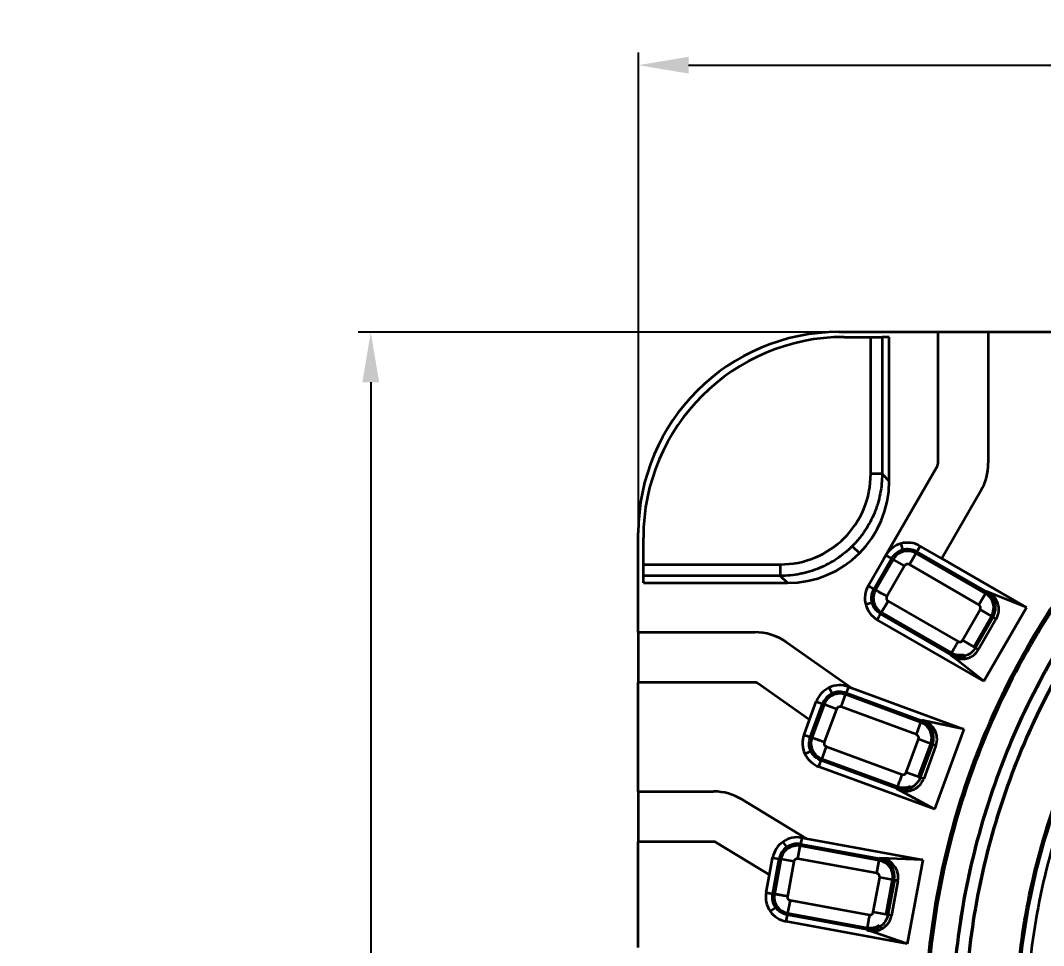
# Model space of a CAD drawing. Header units: millimetres. Extents: x 5 to 1651, y 545 to 1674.
# Drawn here: x 28.8 to 232.7, y 1489.4 to 1673.7 of the extents above; entities that cross this region are included whole.
import ezdxf

# ---------------------------------------------------------------- set-up
doc = ezdxf.new("R2010")
doc.units = ezdxf.units.MM
doc.layers.add('20', color=7, linetype='Continuous', true_color=0xffffff)
doc.layers.add('dim', color=82, linetype='Continuous', lineweight=9)
doc.dimstyles.get("Standard").update_dxf_attribs({"dimscale": 5, "dimtxt": 0.18, "dimasz": 0.18, "dimexe": 0.18, "dimexo": 0.0625, "dimgap": 0.09, "dimtad": 0, "dimtih": 1, "dimtoh": 1, "dimzin": 0, "dimdsep": 46, "dimtxsty": 'Standard', "dimcen": 0.09, "dimadec": 0, "dimazin": 0, "dimtfac": 1, "dimtofl": 0, "dimtmove": 0, "dimatfit": 3, "dimfxl": 0, "dimtolj": 1, "dimtzin": 0, "dimarcsym": 0})

# ---------------------------------------------------------------- blocks, each defined once
blk = doc.blocks.new('*D2')
at = {"layer": 'Defpoints', "color": 0, "lineweight": 18, "transparency": 16777216}
for p in [(651.9, 1664.8), (151.9, 1561.72), (651.9, 1561.72)]:
    blk.add_point(p, dxfattribs=at)
at = {"layer": 'dim', "color": 0, "lineweight": -2, "transparency": 16777216}
for p, q in [((151.9, 1564.22), (151.9, 1667.3)), ((651.9, 1564.22), (651.9, 1667.3)), ((161.9, 1664.8), (357.11, 1664.8)), ((641.9, 1664.8), (446.69, 1664.8))]:
    blk.add_line(p, q, dxfattribs=at)
at = {"layer": 'dim', "color": 0, "lineweight": 18, "transparency": 16777216}
for points in [[(161.9, 1666.47), (161.9, 1663.13), (151.9, 1664.8)], [(641.9, 1666.47), (641.9, 1663.13), (651.9, 1664.8)]]:
    blk.add_solid(points, dxfattribs=at)
at = {"layer": 'dim', "color": 0, "lineweight": 18, "transparency": 16777216, "insert": (401.9, 1664.8), "char_height": 12.5, "attachment_point": 5}
blk.add_mtext('\\A1;500.00{\\H7.5;\\S-0.10^ -0.15;}', dxfattribs=at)
blk = doc.blocks.new('*D3')
at = {"layer": 'Defpoints', "color": 0, "lineweight": 18, "transparency": 16777216}
for p in [(221.65, 1611.63), (98.57, 1311.63), (221.65, 1311.63)]:
    blk.add_point(p, dxfattribs=at)
at = {"layer": 'dim', "color": 0, "lineweight": -2, "transparency": 16777216}
for p, q in [((219.15, 1611.63), (96.07, 1611.63)), ((98.57, 1601.63), (98.57, 1472.88)), ((98.57, 1321.63), (98.57, 1450.38)), ((219.15, 1311.63), (96.07, 1311.63))]:
    blk.add_line(p, q, dxfattribs=at)
at = {"layer": 'dim', "color": 0, "lineweight": 18, "transparency": 16777216}
for points in [[(96.91, 1601.63), (100.24, 1601.63), (98.57, 1611.63)], [(96.91, 1321.63), (100.24, 1321.63), (98.57, 1311.63)]]:
    blk.add_solid(points, dxfattribs=at)
at = {"layer": 'dim', "color": 0, "lineweight": 18, "transparency": 16777216, "insert": (98.57, 1461.63), "char_height": 12.5, "attachment_point": 5}
blk.add_mtext('\\A1;300.00{\\H7.5;\\S-0.10^ -0.15;}', dxfattribs=at)

msp = doc.modelspace()

# ---------------------------------------------------------------- linework, layer by layer
at = {"layer": '20', "color": 7, "linetype": 'Continuous', "lineweight": 35}
for p, q in [((191.897, 1611.632), (211.654, 1611.632)), ((211.654, 1611.632), (221.654, 1611.632)), ((211.654, 1585.479), (211.654, 1611.632)), ((221.654, 1611.632), (258.34, 1611.632)), ((221.654, 1611.632), (221.654, 1585.479)), ((192.897, 1610.632), (198.211, 1610.632)), ((198.211, 1610.632), (200.489, 1610.632)), ((198.211, 1583.341), (198.211, 1610.632)), ((201.897, 1610.632), (200.489, 1610.632)), ((200.489, 1610.632), (200.489, 1583.341)), ((201.897, 1581.933), (201.897, 1610.632)), ((200.705, 1566.248), (211.52, 1584.979)), ((200.489, 1583.341), (201.897, 1581.933)), ((220.18, 1579.979), (212.399, 1566.502)), ((151.897, 1551.812), (151.897, 1571.632)), ((152.897, 1565.319), (152.897, 1570.632)), ((194.549, 1568.981), (195.975, 1567.554)), ((204.617, 1568.223), (204.279, 1569.485)), ((208.06, 1568.987), (207.407, 1567.856)), ((212.39, 1566.487), (208.06, 1568.987)), ((197.714, 1561.067), (200.705, 1566.248)), ((198.861, 1560.406), (202.385, 1566.51)), ((202.699, 1566.328), (199.174, 1560.223)), ((200.705, 1566.248), (200.72, 1566.239)), ((201.253, 1567.163), (200.72, 1566.239)), ((201.253, 1567.163), (202.385, 1566.51)), ((204.958, 1565.024), (202.385, 1566.51)), ((205.922, 1565.283), (207.407, 1567.856)), ((221.082, 1559.541), (207.226, 1567.541)), ((207.407, 1567.856), (221.263, 1559.856)), ((212.39, 1566.487), (212.399, 1566.502)), ((212.399, 1566.502), (229.286, 1556.752)), ((152.897, 1563.04), (152.897, 1565.319)), ((152.897, 1565.319), (180.188, 1565.319)), ((204.958, 1565.024), (201.433, 1558.92)), ((219.778, 1557.283), (205.922, 1565.283)), ((152.897, 1561.632), (152.897, 1563.04)), ((180.188, 1563.04), (152.897, 1563.04)), ((181.597, 1561.632), (180.188, 1563.04)), ((152.897, 1561.632), (181.597, 1561.632)), ((219.778, 1557.283), (221.263, 1559.856)), ((221.307, 1559.93), (221.263, 1559.856)), ((229.286, 1556.752), (221.307, 1559.93)), ((201.675, 1558.022), (200.189, 1555.45)), ((201.675, 1558.022), (215.613, 1549.975)), ((198.49, 1557.651), (197.212, 1557.308)), ((200.37, 1555.764), (214.31, 1547.716)), ((216.513, 1550.216), (220.036, 1556.319)), ((222.609, 1554.833), (220.036, 1556.319)), ((229.286, 1556.752), (220.786, 1542.029)), ((222.976, 1557.623), (223.477, 1557.757)), ((220.786, 1542.029), (199.527, 1554.304)), ((214.129, 1547.401), (200.189, 1555.45)), ((218.771, 1548.911), (222.295, 1555.015)), ((222.609, 1554.833), (219.085, 1548.73)), ((223.239, 1554.47), (219.715, 1548.366)), ((223.239, 1554.47), (222.609, 1554.833)), ((151.897, 1551.812), (151.897, 1541.812)), ((151.897, 1551.812), (175.093, 1551.812)), ((181.402, 1549.823), (194.388, 1540.73)), ((219.085, 1548.73), (216.513, 1550.216)), ((219.715, 1548.366), (219.085, 1548.73)), ((220.786, 1542.029), (214.082, 1547.32)), ((217.019, 1546.527), (216.79, 1547.381)), ((175.093, 1541.812), (151.897, 1541.812)), ((151.897, 1520.069), (151.897, 1541.812)), ((186.03, 1534.375), (175.666, 1541.631)), ((190.51, 1539.599), (189.962, 1540.786)), ((192.295, 1536.924), (193.321, 1539.712)), ((193.772, 1540.939), (193.321, 1539.712)), ((193.321, 1539.712), (208.337, 1534.188)), ((193.772, 1540.939), (194.442, 1540.692)), ((194.442, 1540.692), (194.388, 1540.73)), ((194.388, 1540.73), (216.771, 1532.495)), ((186.044, 1534.365), (187.375, 1537.983)), ((186.168, 1530.916), (188.601, 1537.531)), ((187.375, 1537.983), (188.601, 1537.531)), ((191.39, 1536.506), (188.601, 1537.531)), ((208.212, 1533.847), (193.196, 1539.372)), ((188.942, 1537.406), (186.508, 1530.79)), ((191.39, 1536.506), (188.956, 1529.891)), ((207.311, 1531.399), (192.295, 1536.924)), ((184.925, 1531.373), (186.03, 1534.375)), ((186.03, 1534.375), (186.044, 1534.365)), ((207.311, 1531.399), (208.337, 1534.188)), ((208.367, 1534.269), (208.337, 1534.188)), ((216.771, 1532.495), (208.367, 1534.269)), ((210.405, 1532.279), (210.875, 1532.497)), ((216.771, 1532.495), (210.901, 1516.54)), ((205.296, 1523.88), (207.73, 1530.494)), ((210.518, 1529.468), (207.73, 1530.494)), ((207.744, 1522.979), (210.177, 1529.593)), ((210.518, 1529.468), (208.084, 1522.853)), ((211.201, 1529.217), (210.518, 1529.468)), ((185.07, 1527.583), (186.272, 1528.139)), ((189.347, 1529.047), (188.32, 1526.259)), ((189.347, 1529.047), (204.451, 1523.489)), ((211.201, 1529.217), (208.767, 1522.602)), ((203.427, 1520.701), (188.32, 1526.259)), ((188.446, 1526.599), (203.552, 1521.041)), ((210.901, 1516.54), (187.863, 1525.017)), ((208.084, 1522.853), (205.296, 1523.88)), ((206.423, 1520.331), (206.052, 1521.134)), ((208.767, 1522.602), (208.084, 1522.853)), ((151.897, 1520.069), (151.897, 1510.069)), ((151.897, 1520.069), (166.9, 1520.069)), ((210.901, 1516.54), (203.394, 1520.613)), ((172.61, 1518.471), (185.376, 1510.718)), ((166.9, 1510.069), (151.897, 1510.069)), ((151.897, 1489.013), (151.897, 1510.069)), ((178.028, 1503.481), (167.419, 1509.924)), ((181.48, 1508.992), (180.738, 1510.068)), ((183.695, 1506.66), (184.231, 1509.582)), ((199.903, 1506.337), (184.166, 1509.225)), ((184.467, 1510.867), (184.231, 1509.582)), ((184.231, 1509.582), (199.968, 1506.694)), ((184.467, 1510.867), (185.416, 1510.693)), ((185.416, 1510.693), (185.376, 1510.718)), ((185.376, 1510.718), (208.568, 1506.461)), ((178.043, 1503.471), (178.666, 1506.866)), ((178.666, 1506.866), (179.952, 1506.63)), ((178.679, 1499.697), (179.952, 1506.63)), ((180.308, 1506.564), (179.036, 1499.63)), ((182.874, 1506.094), (179.952, 1506.63)), ((182.874, 1506.094), (181.601, 1499.161)), ((199.432, 1503.772), (183.695, 1506.66)), ((199.432, 1503.772), (199.968, 1506.694)), ((199.984, 1506.779), (199.968, 1506.694)), ((208.568, 1506.461), (199.984, 1506.779)), ((202.331, 1505.166), (202.757, 1505.46)), ((208.568, 1506.461), (205.499, 1489.741)), ((177.377, 1499.936), (178.028, 1503.481)), ((178.028, 1503.481), (178.043, 1503.471)), ((198.727, 1496.019), (199.999, 1502.95)), ((202.921, 1502.414), (199.999, 1502.95)), ((201.291, 1495.548), (202.564, 1502.48)), ((202.921, 1502.414), (201.648, 1495.482)), ((203.636, 1502.283), (202.364, 1495.35)), ((203.636, 1502.283), (202.921, 1502.414)), ((178.165, 1496.226), (179.254, 1496.977)), ((182.13, 1498.396), (181.593, 1495.474)), ((182.13, 1498.396), (197.96, 1495.49)), ((197.425, 1492.568), (181.593, 1495.474)), ((181.659, 1495.831), (197.491, 1492.925)), ((201.648, 1495.482), (198.727, 1496.019)), ((202.364, 1495.35), (201.648, 1495.482)), ((205.499, 1489.741), (181.353, 1494.172)), ((200.441, 1492.714), (199.939, 1493.442)), ((205.499, 1489.741), (197.408, 1492.476))]:
    msp.add_line(p, q, dxfattribs=at)
for centre, radius, start, end in [((191.897, 1571.632), 40, 90, 180), ((192.897, 1570.632), 40, 90, 180), ((210.654, 1585.479), 1, 330, 0), ((210.654, 1585.479), 11, 330, 0), ((205.569, 1564.672), 4.983, 60, 150), ((205.569, 1564.672), 3.676, 60, 150), ((205.569, 1564.672), 3.314, 60, 150), ((205.569, 1564.672), 0.706, 60, 150), ((219.425, 1556.672), 3.676, 330, 60), ((219.425, 1556.672), 3.314, 330, 60), ((219.425, 1556.672), 0.706, 330, 60), ((175.093, 1540.812), 11, 55, 90), ((175.093, 1540.812), 1, 55, 90), ((192.052, 1536.262), 4.983, 69.8, 159.8), ((192.052, 1536.262), 3.676, 69.8, 159.8), ((192.052, 1536.262), 3.314, 69.8, 159.8), ((192.052, 1536.262), 0.706, 69.8, 159.8), ((207.068, 1530.737), 3.314, 339.8, 69.8), ((207.068, 1530.737), 3.676, 339.8, 69.8), ((207.068, 1530.737), 0.706, 339.8, 69.8), ((166.9, 1509.069), 11, 58.72842, 90), ((183.568, 1505.966), 4.983, 79.6, 169.6), ((166.9, 1509.069), 1, 58.72842, 90), ((183.568, 1505.966), 3.676, 79.6, 169.6), ((183.568, 1505.966), 3.314, 79.6, 169.6), ((183.568, 1505.966), 0.706, 79.6, 169.6), ((199.305, 1503.078), 3.314, 349.6, 79.6), ((199.305, 1503.078), 3.676, 349.6, 79.6), ((199.305, 1503.078), 0.706, 349.6, 79.6)]:
    msp.add_arc(centre, radius, start, end, dxfattribs=at)
for centre, major_axis, ratio, start_param, end_param in [((181.196, 1582.334), (-14.779, 14.779), 0.9808148, 2.3658797, 3.9173056), ((219.91, 1556.392), (-3.329, 1.922), 0.9893532, 3.1415927, 4.858442), ((207.593, 1530.544), (-3.608, 1.327), 0.9893532, 3.1415927, 4.858442), ((199.855, 1502.977), (-3.781, 0.694), 0.9893532, 3.1415927, 4.858442)]:
    msp.add_ellipse(centre, major_axis=major_axis, ratio=ratio, start_param=start_param, end_param=end_param, dxfattribs=at)
for points, knots in [([(200.489, 1583.341), (200.487, 1582.671), (200.454, 1582.006), (200.322, 1580.686), (200.225, 1580.031), (199.967, 1578.73), (199.806, 1578.084), (199.588, 1577.364), (199.563, 1577.284), (199.513, 1577.124), (199.436, 1576.885), (199.246, 1576.333), (199.067, 1575.868), (198.687, 1574.948), (198.404, 1574.349), (197.78, 1573.179), (197.439, 1572.609), (197.022, 1571.983), (196.975, 1571.914), (196.88, 1571.775), (196.833, 1571.707), (196.688, 1571.502), (196.395, 1571.096), (196.088, 1570.703), (195.457, 1569.935), (195.013, 1569.445), (194.079, 1568.511), (193.589, 1568.067), (192.818, 1567.435), (192.555, 1567.23), (192.219, 1566.981), (192.152, 1566.931), (192.016, 1566.833), (191.812, 1566.688), (191.605, 1566.547), (190.913, 1566.085), (190.344, 1565.745), (189.177, 1565.124), (188.58, 1564.842), (187.356, 1564.336), (186.73, 1564.112), (185.928, 1563.87), (185.768, 1563.823), (185.446, 1563.734), (185.285, 1563.692), (184.8, 1563.571), (184.476, 1563.498), (183.499, 1563.304), (182.844, 1563.207), (181.523, 1563.076), (180.858, 1563.042), (180.188, 1563.04)], [0, 0, 0, 0, 0.0625, 0.0625, 0.125, 0.125, 0.1875, 0.1875, 0.1953125, 0.1953125, 0.203125, 0.21875, 0.25, 0.25, 0.3125, 0.3125, 0.375, 0.375, 0.3828125, 0.3828125, 0.390625, 0.390625, 0.40625, 0.4375, 0.4375, 0.5, 0.5, 0.5625, 0.5625, 0.59375, 0.59375, 0.6015625, 0.6015625, 0.609375, 0.625, 0.625, 0.6875, 0.6875, 0.75, 0.75, 0.8125, 0.8125, 0.828125, 0.828125, 0.84375, 0.84375, 0.875, 0.875, 0.9375, 0.9375, 1, 1, 1, 1]), ([(180.188, 1565.319), (182.564, 1565.317), (184.929, 1565.785), (189.293, 1567.582), (191.289, 1568.912), (194.617, 1572.24), (195.947, 1574.236), (197.744, 1578.6), (198.212, 1580.965), (198.211, 1583.341)], [0, 0, 0, 0, 0.25, 0.25, 0.5, 0.5, 0.75, 0.75, 1, 1, 1, 1]), ([(197.714, 1561.067), (197.062, 1559.937), (196.877, 1558.557), (197.546, 1556.059), (198.397, 1554.957), (199.527, 1554.304)], [0, 0, 0, 0, 0.5, 0.5, 1, 1, 1, 1]), ([(200.189, 1555.45), (199.355, 1555.931), (198.735, 1556.739), (198.246, 1558.562), (198.379, 1559.572), (198.861, 1560.406)], [0, 0, 0, 0, 0.5000518, 0.5000518, 1, 1, 1, 1]), ([(199.174, 1560.223), (198.741, 1559.47), (198.621, 1558.563), (199.06, 1556.925), (199.618, 1556.199), (200.37, 1555.764)], [0, 0, 0, 0, 0.4997873, 0.4997873, 1, 1, 1, 1]), ([(201.433, 1558.92), (201.291, 1559.002), (201.145, 1559.086), (200.848, 1559.257), (200.699, 1559.343), (200.478, 1559.47), (200.405, 1559.512), (200.261, 1559.595), (200.19, 1559.636), (200.051, 1559.716), (199.984, 1559.755), (199.852, 1559.83), (199.789, 1559.867), (199.667, 1559.938), (199.608, 1559.972), (199.497, 1560.036), (199.444, 1560.067), (199.344, 1560.124), (199.298, 1560.151), (199.211, 1560.201), (199.171, 1560.224), (199.062, 1560.288), (199.003, 1560.322), (198.912, 1560.375), (198.88, 1560.394), (198.861, 1560.406)], [0, 0, 0, 0, 0.125, 0.125, 0.25, 0.25, 0.3125, 0.3125, 0.375, 0.375, 0.4375, 0.4375, 0.5, 0.5, 0.5625, 0.5625, 0.625, 0.625, 0.6875, 0.6875, 0.75, 0.75, 0.875, 0.875, 1, 1, 1, 1]), ([(201.433, 1558.92), (201.408, 1558.876), (201.388, 1558.829), (201.35, 1558.705), (201.339, 1558.623), (201.344, 1558.48), (201.357, 1558.416), (201.41, 1558.286), (201.454, 1558.219), (201.554, 1558.107), (201.612, 1558.059), (201.675, 1558.022)], [0, 0, 0, 0, 0.145495, 0.145495, 0.3789722, 0.3789722, 0.5626206, 0.5626206, 0.7875456, 0.7875456, 1, 1, 1, 1]), ([(235.477, 1558.609), (232.837, 1554.692), (226.497, 1544.297), (218.297, 1526.435), (211.965, 1504.971), (208.765, 1482.822), (208.765, 1460.443), (211.965, 1438.294), (218.297, 1416.829), (226.497, 1398.967), (232.837, 1388.572), (235.477, 1384.656)], [0, 0, 0, 0, 0.0767574, 0.1976839, 0.3186103, 0.4395368, 0.5604632, 0.6813897, 0.8023161, 0.9232426, 1, 1, 1, 1]), ([(235.685, 1558.195), (233.1, 1554.348), (226.823, 1544.04), (218.677, 1526.293), (212.36, 1504.884), (209.169, 1482.793), (209.169, 1460.472), (212.36, 1438.38), (218.677, 1416.971), (226.823, 1399.224), (233.1, 1388.916), (235.685, 1385.069)], [0, 0, 0, 0, 0.075715, 0.1969393, 0.3181636, 0.4393879, 0.5606121, 0.6818364, 0.8030607, 0.924285, 1, 1, 1, 1]), ([(238.297, 1553.071), (235.966, 1549.46), (230.263, 1539.73), (222.849, 1523.02), (217.089, 1502.868), (214.181, 1482.112), (214.181, 1461.153), (217.089, 1440.397), (222.849, 1420.245), (230.263, 1403.534), (235.966, 1393.805), (238.297, 1390.193)], [0, 0, 0, 0, 0.0749049, 0.1963606, 0.3178164, 0.4392721, 0.5607279, 0.6821836, 0.8036394, 0.9250951, 1, 1, 1, 1]), ([(238.369, 1552.931), (236.057, 1549.344), (230.375, 1539.644), (222.978, 1522.973), (217.223, 1502.839), (214.317, 1482.102), (214.317, 1461.162), (217.223, 1440.425), (222.978, 1420.291), (230.375, 1403.62), (236.057, 1393.921), (238.369, 1390.333)], [0, 0, 0, 0, 0.074517, 0.1960836, 0.3176501, 0.4392167, 0.5607833, 0.6823499, 0.8039164, 0.925483, 1, 1, 1, 1]), ([(215.613, 1549.975), (215.657, 1549.949), (215.705, 1549.929), (215.83, 1549.891), (215.912, 1549.88), (216.055, 1549.885), (216.119, 1549.898), (216.249, 1549.951), (216.315, 1549.995), (216.428, 1550.095), (216.476, 1550.152), (216.513, 1550.216)], [0, 0, 0, 0, 0.1464859, 0.1464859, 0.3796923, 0.3796923, 0.5631276, 0.5631276, 0.7877916, 0.7877916, 1, 1, 1, 1]), ([(239.644, 1550.469), (237.456, 1547.003), (232.046, 1537.589), (224.993, 1521.422), (219.497, 1501.885), (216.723, 1481.78), (216.723, 1461.484), (219.497, 1441.38), (224.993, 1421.843), (232.046, 1405.675), (237.456, 1396.262), (239.644, 1392.796)], [0, 0, 0, 0, 0.0739292, 0.1956637, 0.3173982, 0.4391327, 0.5608673, 0.6826018, 0.8043363, 0.9260708, 1, 1, 1, 1]), ([(239.717, 1550.329), (237.547, 1546.887), (232.158, 1537.504), (225.122, 1521.376), (219.631, 1501.857), (216.859, 1481.771), (216.859, 1461.494), (219.631, 1441.407), (225.122, 1421.889), (232.158, 1405.76), (237.547, 1396.377), (239.717, 1392.936)], [0, 0, 0, 0, 0.0735217, 0.1953726, 0.3172236, 0.4390745, 0.5609255, 0.6827764, 0.8046274, 0.9264783, 1, 1, 1, 1]), ([(251.37, 1393.458), (249.112, 1396.726), (243.381, 1405.84), (235.825, 1421.723), (229.872, 1441.243), (226.863, 1461.428), (226.863, 1481.836), (229.872, 1502.021), (235.825, 1521.542), (243.381, 1537.425), (249.112, 1546.539), (251.37, 1549.807)], [0, 0, 0, 0, 0.0716573, 0.194041, 0.3164246, 0.4388082, 0.5611918, 0.6835754, 0.805959, 0.9283427, 1, 1, 1, 1]), ([(214.082, 1547.32), (214.176, 1547.247), (214.272, 1547.178), (214.468, 1547.051), (214.67, 1546.933), (214.881, 1546.833), (215.097, 1546.743), (215.207, 1546.703), (215.433, 1546.632), (215.548, 1546.601), (215.696, 1546.569), (215.726, 1546.563), (215.785, 1546.552), (215.815, 1546.546), (215.905, 1546.531), (215.966, 1546.522), (216.148, 1546.5), (216.271, 1546.491), (216.521, 1546.486), (216.647, 1546.489), (216.903, 1546.51), (217.033, 1546.527), (217.197, 1546.558), (217.23, 1546.565), (217.296, 1546.58), (217.396, 1546.603), (217.495, 1546.63), (217.693, 1546.692), (217.825, 1546.741), (218.023, 1546.828), (218.089, 1546.859), (218.188, 1546.909), (218.221, 1546.927), (218.287, 1546.963), (218.32, 1546.981), (218.483, 1547.077), (218.612, 1547.163), (218.799, 1547.306), (218.861, 1547.356), (218.982, 1547.461), (219.042, 1547.516), (219.219, 1547.69), (219.329, 1547.814), (219.534, 1548.077), (219.629, 1548.217), (219.715, 1548.366)], [0, 0, 0, 0, 0.0625, 0.0625, 0.125, 0.1875, 0.1875, 0.25, 0.25, 0.3125, 0.3125, 0.328125, 0.328125, 0.34375, 0.34375, 0.375, 0.375, 0.4375, 0.4375, 0.5, 0.5, 0.5625, 0.5625, 0.578125, 0.578125, 0.59375, 0.625, 0.625, 0.6875, 0.6875, 0.71875, 0.71875, 0.734375, 0.734375, 0.75, 0.75, 0.8125, 0.8125, 0.84375, 0.84375, 0.875, 0.875, 0.9375, 0.9375, 1, 1, 1, 1]), ([(219.085, 1548.73), (218.603, 1547.896), (217.796, 1547.275), (215.972, 1546.787), (214.963, 1546.92), (214.129, 1547.401)], [0, 0, 0, 0, 0.5000518, 0.5000518, 1, 1, 1, 1]), ([(251.415, 1393.716), (249.2, 1396.932), (243.516, 1405.984), (235.997, 1421.789), (230.052, 1441.284), (227.047, 1461.442), (227.047, 1481.823), (230.052, 1501.981), (235.997, 1521.475), (243.516, 1537.28), (249.2, 1546.333), (251.415, 1549.548)], [0, 0, 0, 0, 0.0706882, 0.1933487, 0.3160092, 0.4386697, 0.5613303, 0.6839908, 0.8066513, 0.9293118, 1, 1, 1, 1]), ([(251.497, 1549.491), (249.283, 1546.279), (243.603, 1537.233), (236.09, 1521.439), (230.149, 1501.959), (227.146, 1481.815), (227.146, 1461.449), (230.149, 1441.306), (236.09, 1421.825), (243.603, 1406.032), (249.283, 1396.986), (251.497, 1393.773)], [0, 0, 0, 0, 0.0706879, 0.1933485, 0.3160091, 0.4386697, 0.5613303, 0.6839909, 0.8066515, 0.9293121, 1, 1, 1, 1]), ([(253.06, 1548.415), (249.168, 1542.766), (245.703, 1536.81), (239.763, 1524.561), (237.278, 1518.267), (233.261, 1505.344), (231.724, 1498.68), (229.673, 1485.157), (229.169, 1478.395), (229.169, 1464.87), (229.673, 1458.108), (231.724, 1444.583), (233.261, 1437.921), (237.278, 1424.998), (239.763, 1418.704), (245.703, 1406.455), (249.168, 1400.498), (253.06, 1394.85)], [0, 0, 0, 0, 0.125, 0.125, 0.25, 0.25, 0.375, 0.375, 0.5, 0.5, 0.625, 0.625, 0.75, 0.75, 0.875, 0.875, 1, 1, 1, 1]), ([(184.925, 1531.373), (184.475, 1530.148), (184.528, 1528.757), (185.612, 1526.41), (186.638, 1525.468), (187.863, 1525.017)], [0, 0, 0, 0, 0.5, 0.5, 1, 1, 1, 1]), ([(188.32, 1526.259), (187.416, 1526.592), (186.668, 1527.282), (185.876, 1528.995), (185.835, 1530.013), (186.168, 1530.916)], [0, 0, 0, 0, 0.5000518, 0.5000518, 1, 1, 1, 1]), ([(188.956, 1529.891), (188.802, 1529.947), (188.643, 1530.005), (188.322, 1530.122), (188.16, 1530.182), (187.921, 1530.27), (187.841, 1530.299), (187.685, 1530.356), (187.609, 1530.384), (187.459, 1530.439), (187.385, 1530.466), (187.243, 1530.518), (187.174, 1530.544), (187.042, 1530.593), (186.978, 1530.616), (186.857, 1530.66), (186.8, 1530.682), (186.692, 1530.721), (186.642, 1530.74), (186.548, 1530.775), (186.505, 1530.791), (186.386, 1530.835), (186.322, 1530.858), (186.223, 1530.895), (186.189, 1530.908), (186.168, 1530.916)], [0, 0, 0, 0, 0.125, 0.125, 0.25, 0.25, 0.3125, 0.3125, 0.375, 0.375, 0.4375, 0.4375, 0.5, 0.5, 0.5625, 0.5625, 0.625, 0.625, 0.6875, 0.6875, 0.75, 0.75, 0.875, 0.875, 1, 1, 1, 1]), ([(186.508, 1530.79), (186.208, 1529.974), (186.245, 1529.06), (186.957, 1527.521), (187.63, 1526.9), (188.446, 1526.599)], [0, 0, 0, 0, 0.4997873, 0.4997873, 1, 1, 1, 1]), ([(188.956, 1529.891), (188.938, 1529.843), (188.927, 1529.794), (188.91, 1529.664), (188.913, 1529.582), (188.943, 1529.441), (188.966, 1529.381), (189.041, 1529.262), (189.095, 1529.203), (189.213, 1529.11), (189.278, 1529.072), (189.347, 1529.047)], [0, 0, 0, 0, 0.145495, 0.145495, 0.3789722, 0.3789722, 0.5626206, 0.5626206, 0.7875456, 0.7875456, 1, 1, 1, 1]), ([(204.451, 1523.489), (204.499, 1523.472), (204.549, 1523.46), (204.679, 1523.444), (204.762, 1523.446), (204.902, 1523.476), (204.963, 1523.499), (205.082, 1523.574), (205.14, 1523.628), (205.233, 1523.746), (205.271, 1523.811), (205.296, 1523.88)], [0, 0, 0, 0, 0.1464859, 0.1464859, 0.3796923, 0.3796923, 0.5631276, 0.5631276, 0.7877916, 0.7877916, 1, 1, 1, 1]), ([(203.394, 1520.613), (203.499, 1520.556), (203.605, 1520.505), (203.821, 1520.413), (204.039, 1520.331), (204.264, 1520.269), (204.493, 1520.217), (204.608, 1520.196), (204.843, 1520.165), (204.962, 1520.154), (205.112, 1520.147), (205.143, 1520.147), (205.203, 1520.145), (205.234, 1520.145), (205.325, 1520.145), (205.386, 1520.147), (205.57, 1520.157), (205.693, 1520.169), (205.939, 1520.206), (206.063, 1520.231), (206.312, 1520.294), (206.437, 1520.333), (206.594, 1520.392), (206.625, 1520.405), (206.688, 1520.43), (206.781, 1520.47), (206.874, 1520.514), (207.059, 1520.608), (207.181, 1520.679), (207.361, 1520.798), (207.421, 1520.84), (207.51, 1520.907), (207.539, 1520.929), (207.598, 1520.976), (207.628, 1521), (207.773, 1521.123), (207.884, 1521.229), (208.045, 1521.401), (208.097, 1521.461), (208.199, 1521.585), (208.248, 1521.65), (208.393, 1521.851), (208.481, 1521.992), (208.638, 1522.287), (208.707, 1522.44), (208.767, 1522.602)], [0, 0, 0, 0, 0.0625, 0.0625, 0.125, 0.1875, 0.1875, 0.25, 0.25, 0.3125, 0.3125, 0.328125, 0.328125, 0.34375, 0.34375, 0.375, 0.375, 0.4375, 0.4375, 0.5, 0.5, 0.5625, 0.5625, 0.578125, 0.578125, 0.59375, 0.625, 0.625, 0.6875, 0.6875, 0.71875, 0.71875, 0.734375, 0.734375, 0.75, 0.75, 0.8125, 0.8125, 0.84375, 0.84375, 0.875, 0.875, 0.9375, 0.9375, 1, 1, 1, 1]), ([(208.084, 1522.853), (207.752, 1521.949), (207.062, 1521.201), (205.348, 1520.409), (204.331, 1520.369), (203.427, 1520.701)], [0, 0, 0, 0, 0.5000518, 0.5000518, 1, 1, 1, 1]), ([(177.377, 1499.936), (177.142, 1498.652), (177.431, 1497.29), (178.899, 1495.162), (180.07, 1494.408), (181.353, 1494.172)], [0, 0, 0, 0, 0.5, 0.5, 1, 1, 1, 1]), ([(181.593, 1495.474), (180.646, 1495.648), (179.791, 1496.2), (178.718, 1497.754), (178.506, 1498.75), (178.679, 1499.697)], [0, 0, 0, 0, 0.5000518, 0.5000518, 1, 1, 1, 1]), ([(181.601, 1499.161), (181.44, 1499.19), (181.273, 1499.22), (180.937, 1499.281), (180.767, 1499.312), (180.517, 1499.358), (180.434, 1499.373), (180.27, 1499.403), (180.19, 1499.418), (180.032, 1499.447), (179.956, 1499.461), (179.806, 1499.488), (179.734, 1499.501), (179.595, 1499.527), (179.529, 1499.539), (179.402, 1499.562), (179.342, 1499.573), (179.229, 1499.594), (179.176, 1499.604), (179.078, 1499.622), (179.033, 1499.631), (178.908, 1499.654), (178.841, 1499.666), (178.738, 1499.686), (178.701, 1499.693), (178.679, 1499.697)], [0, 0, 0, 0, 0.125, 0.125, 0.25, 0.25, 0.3125, 0.3125, 0.375, 0.375, 0.4375, 0.4375, 0.5, 0.5, 0.5625, 0.5625, 0.625, 0.625, 0.6875, 0.6875, 0.75, 0.75, 0.875, 0.875, 1, 1, 1, 1]), ([(179.036, 1499.63), (178.88, 1498.776), (179.072, 1497.881), (180.035, 1496.485), (180.804, 1495.988), (181.659, 1495.831)], [0, 0, 0, 0, 0.4997873, 0.4997873, 1, 1, 1, 1]), ([(181.601, 1499.161), (181.592, 1499.111), (181.589, 1499.06), (181.595, 1498.93), (181.612, 1498.849), (181.665, 1498.716), (181.698, 1498.66), (181.792, 1498.555), (181.856, 1498.507), (181.988, 1498.435), (182.058, 1498.409), (182.13, 1498.396)], [0, 0, 0, 0, 0.145495, 0.145495, 0.3789722, 0.3789722, 0.5626206, 0.5626206, 0.7875456, 0.7875456, 1, 1, 1, 1]), ([(197.408, 1492.476), (197.521, 1492.438), (197.634, 1492.406), (197.862, 1492.352), (198.092, 1492.308), (198.324, 1492.285), (198.558, 1492.273), (198.675, 1492.272), (198.912, 1492.281), (199.031, 1492.29), (199.18, 1492.31), (199.21, 1492.314), (199.271, 1492.323), (199.301, 1492.328), (199.391, 1492.344), (199.451, 1492.356), (199.63, 1492.397), (199.749, 1492.43), (199.985, 1492.508), (200.103, 1492.553), (200.337, 1492.659), (200.454, 1492.718), (200.598, 1492.803), (200.627, 1492.821), (200.685, 1492.856), (200.77, 1492.912), (200.854, 1492.971), (201.02, 1493.095), (201.128, 1493.186), (201.286, 1493.334), (201.338, 1493.385), (201.414, 1493.466), (201.439, 1493.493), (201.489, 1493.549), (201.514, 1493.578), (201.636, 1493.724), (201.728, 1493.847), (201.857, 1494.045), (201.898, 1494.112), (201.977, 1494.252), (202.015, 1494.324), (202.123, 1494.547), (202.186, 1494.701), (202.29, 1495.018), (202.333, 1495.181), (202.364, 1495.35)], [0, 0, 0, 0, 0.0625, 0.0625, 0.125, 0.1875, 0.1875, 0.25, 0.25, 0.3125, 0.3125, 0.328125, 0.328125, 0.34375, 0.34375, 0.375, 0.375, 0.4375, 0.4375, 0.5, 0.5, 0.5625, 0.5625, 0.578125, 0.578125, 0.59375, 0.625, 0.625, 0.6875, 0.6875, 0.71875, 0.71875, 0.734375, 0.734375, 0.75, 0.75, 0.8125, 0.8125, 0.84375, 0.84375, 0.875, 0.875, 0.9375, 0.9375, 1, 1, 1, 1]), ([(201.648, 1495.482), (201.474, 1494.535), (200.922, 1493.679), (199.368, 1492.607), (198.372, 1492.395), (197.425, 1492.568)], [0, 0, 0, 0, 0.5000518, 0.5000518, 1, 1, 1, 1]), ([(197.96, 1495.49), (198.01, 1495.481), (198.062, 1495.478), (198.192, 1495.484), (198.273, 1495.501), (198.406, 1495.554), (198.462, 1495.587), (198.567, 1495.681), (198.615, 1495.744), (198.687, 1495.877), (198.713, 1495.947), (198.727, 1496.019)], [0, 0, 0, 0, 0.1464859, 0.1464859, 0.3796923, 0.3796923, 0.5631276, 0.5631276, 0.7877916, 0.7877916, 1, 1, 1, 1])]:
    msp.add_open_spline(points, degree=3, knots=knots, dxfattribs=at)
for points, degree in [([(200.489, 1583.341), (198.211, 1583.341)], 1), ([(180.188, 1565.319), (180.188, 1563.04)], 1), ([(197.714, 1561.067), (198.861, 1560.406)], 1), ([(199.527, 1554.304), (199.747, 1554.686), (199.968, 1555.068), (200.189, 1555.45)], 3), ([(214.31, 1547.716), (215.063, 1547.281), (215.971, 1547.162), (216.79, 1547.382)], 3), ([(214.082, 1547.32), (214.098, 1547.347), (214.114, 1547.374), (214.129, 1547.401)], 3), ([(184.925, 1531.373), (186.168, 1530.916)], 1), ([(187.863, 1525.017), (188.015, 1525.431), (188.168, 1525.845), (188.32, 1526.259)], 3), ([(203.552, 1521.041), (204.368, 1520.742), (205.282, 1520.778), (206.052, 1521.134)], 3), ([(203.394, 1520.613), (203.405, 1520.642), (203.416, 1520.671), (203.427, 1520.701)], 3), ([(177.377, 1499.936), (178.679, 1499.697)], 1), ([(181.353, 1494.172), (181.433, 1494.606), (181.513, 1495.04), (181.593, 1495.474)], 3), ([(197.408, 1492.476), (197.414, 1492.507), (197.42, 1492.537), (197.425, 1492.568)], 3), ([(197.491, 1492.925), (198.345, 1492.768), (199.24, 1492.96), (199.939, 1493.442)], 3)]:
    msp.add_open_spline(points, degree=degree, dxfattribs=at)
for points in [[(215.613, 1549.975), (214.31, 1547.716), (214.129, 1547.401)], [(204.451, 1523.489), (203.552, 1521.041), (203.427, 1520.701)], [(197.96, 1495.49), (197.491, 1492.925), (197.425, 1492.568)]]:
    msp.add_rational_spline(points, [1, 0.754709446642, 1], degree=2, dxfattribs=at)

# ---------------------------------------------------------------- dimensions: what is measured, and where the dimension line sits
at = {"layer": 'dim', "lineweight": 18}
dim = msp.add_linear_dim(base=(651.897, 1664.801), p1=(151.897, 1561.722), p2=(651.897, 1561.722), dimstyle='Standard', override={"dimtxt": 2.5, "dimasz": 2, "dimexe": 0.49975, "dimexo": 0.49975, "dimgap": 0.49975, "dimtol": 1, "dimlim": 0, "dimtp": -0.1, "dimtm": 0.15, "dimtfac": 0.6, "dimtdec": 2, "dimtolj": 1}, dxfattribs=at)
dim.commit()
dim.dimension.update_dxf_attribs({"geometry": '*D2', "text_midpoint": (401.897, 1664.801)})
dim = msp.add_linear_dim(base=(98.573, 1311.632), p1=(221.654, 1611.632), p2=(221.654, 1311.632), angle=90, dimstyle='Standard', override={"dimtxt": 2.5, "dimasz": 2, "dimexe": 0.49975, "dimexo": 0.49975, "dimgap": 0.49975, "dimtol": 1, "dimlim": 0, "dimtp": -0.1, "dimtm": 0.15, "dimtfac": 0.6, "dimtdec": 2, "dimtolj": 1}, dxfattribs=at)
dim.commit()
dim.dimension.update_dxf_attribs({"geometry": '*D3', "text_midpoint": (98.573, 1461.632)})

doc.saveas('drawing.dxf')
